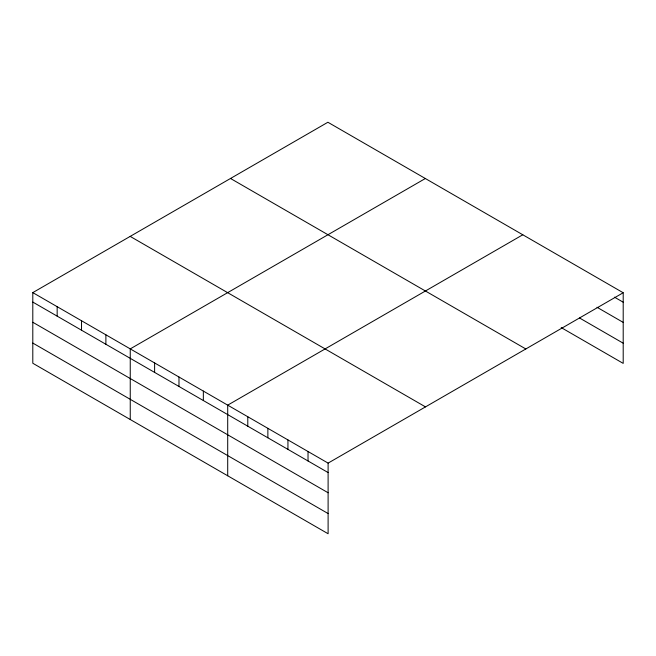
<?xml version="1.0" encoding="UTF-8"?>
<svg xmlns="http://www.w3.org/2000/svg" width="656" height="656" viewBox="0 0 656 656"><rect width="100%" height="100%" fill="white"/><g stroke="black" fill="none" stroke-linecap="round" stroke-linejoin="round"><path stroke-width="0.98" d="M623.2 292.748L327.893 122.254L32.8 292.617L32.8 363.252L328.107 533.746L328.107 463.111L623.2 292.748L623.2 363.383L561.208 327.59M425.342 178.514L130.249 348.885L130.249 419.52M522.799 234.774L227.706 405.146L227.706 475.78M614.467 297.16L623.2 302.203M597.009 307.27L623.2 322.391M579.543 317.988L623.2 343.195M230.51 178.473L525.817 348.967M130.183 236.398L425.49 406.892M32.8 292.617L328.107 463.111M32.8 302.08L328.107 472.574M32.8 322.268L328.107 492.763M32.8 343.063L328.107 513.558M308.025 451.525L308.025 460.979M287.943 439.93L287.943 449.385M267.869 428.335L267.869 437.79M247.788 416.74L247.788 426.195M203.344 391.083L203.344 400.537M178.981 377.011L178.981 386.474M154.611 362.948L154.611 372.411M105.887 334.814L105.887 344.277M81.524 320.751L81.524 330.214M57.162 306.688L57.162 316.143"/></g></svg>
